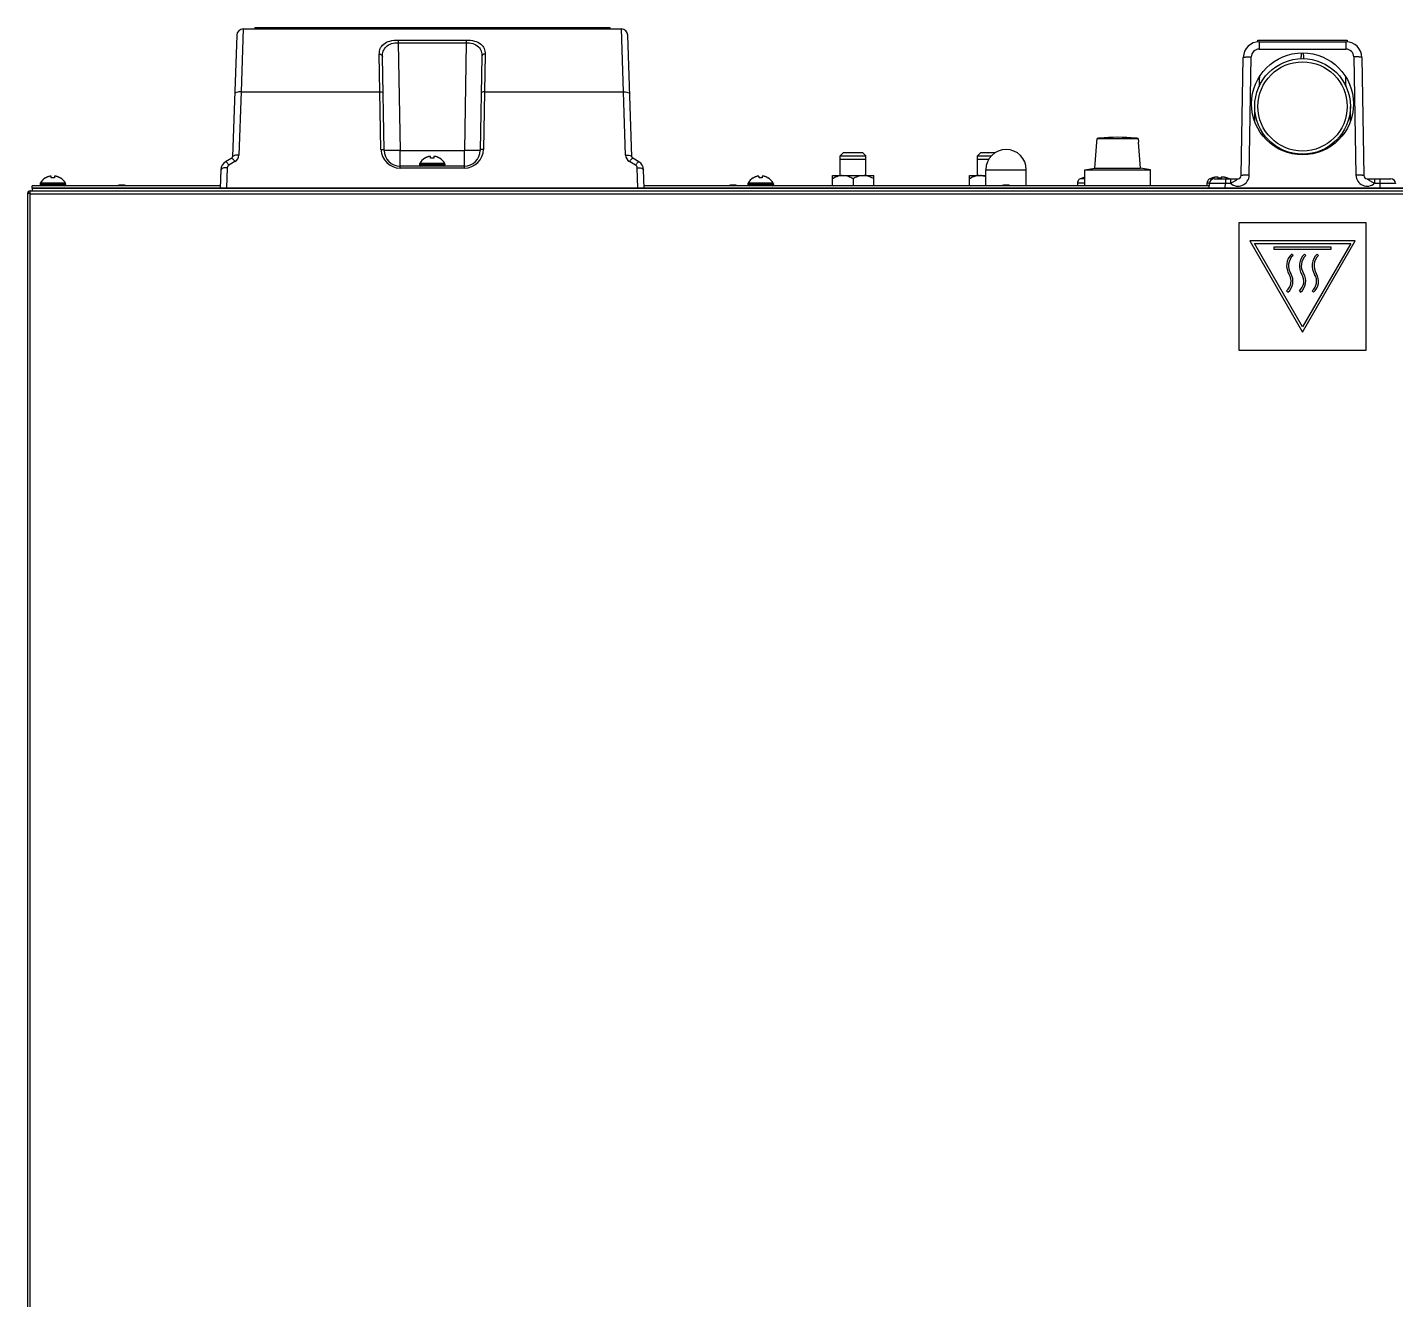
# Model space of a CAD drawing. Header units: millimetres. Extents: x 333 to 5627, y 435 to 3897.
# Drawn here: x 3178.1 to 3607.3, y 852.5 to 1251.6 of the extents above; entities that cross this region are included whole.
import ezdxf

# ---------------------------------------------------------------- set-up
doc = ezdxf.new("R2010")
doc.units = ezdxf.units.MM
doc.header["$LTSCALE"] = 330
doc.layers.get('0').update_dxf_attribs({"linetype": 'CONTINUOUS'})
doc.layers.add('ASSI', color=7, linetype='CONTINUOUS')
doc.layers.add('GEOM', color=7, linetype='CONTINUOUS')

msp = doc.modelspace()

# ---------------------------------------------------------------- linework, layer by layer
at = {"color": 7, "linetype": 'Continuous'}
for p, q in [((3564.09, 1247.64), (3592.09, 1247.64)), ((3563.09, 1222.13), (3563.09, 1226.84)), ((3593.09, 1222.13), (3593.09, 1226.84)), ((3512.94, 1207.5), (3513.51, 1215.63)), ((3513.51, 1215.63), (3513.58, 1215.63)), ((3513.58, 1215.63), (3513.67, 1216.79)), ((3513.67, 1216.79), (3526.51, 1216.79)), ((3526.51, 1216.79), (3526.59, 1215.63)), ((3526.59, 1215.63), (3526.67, 1215.63)), ((3527.24, 1207.5), (3526.67, 1215.63)), ((3302.79, 1210.58), (3302.79, 1210.61)), ((3304.59, 1210.58), (3304.59, 1211.13)), ((3305.59, 1211.13), (3305.59, 1210.58)), ((3307.39, 1210.61), (3307.39, 1210.58)), ((3433.09, 1205.14), (3433.09, 1210.34)), ((3433.09, 1210.34), (3441.09, 1210.34)), ((3441.09, 1205.14), (3441.09, 1210.34)), ((3476.09, 1205.14), (3476.09, 1210.34)), ((3476.09, 1210.34), (3479.7, 1210.34)), ((3509.76, 1206.94), (3512.94, 1207.5)), ((3509.76, 1201.94), (3509.76, 1206.94)), ((3509.76, 1206.94), (3530.42, 1206.94)), ((3512.94, 1207.5), (3527.24, 1207.5)), ((3530.42, 1206.94), (3527.24, 1207.5)), ((3530.42, 1201.94), (3530.42, 1206.94)), ((3183.79, 1204.38), (3183.79, 1204.41)), ((3185.59, 1204.38), (3185.59, 1204.93)), ((3186.59, 1204.93), (3186.59, 1204.38)), ((3188.39, 1204.41), (3188.39, 1204.38)), ((3405.79, 1204.38), (3405.79, 1204.41)), ((3407.59, 1204.38), (3407.59, 1204.93)), ((3408.59, 1204.93), (3408.59, 1204.38)), ((3410.39, 1204.41), (3410.39, 1204.38)), ((3430.59, 1201.94), (3430.59, 1205.14)), ((3430.59, 1205.14), (3443.59, 1205.14)), ((3437.09, 1204.14), (3437.09, 1202.14)), ((3443.59, 1201.94), (3443.59, 1205.14)), ((3473.59, 1201.94), (3473.59, 1205.14)), ((3473.59, 1205.14), (3478.74, 1205.14)), ((3508.95, 1204.33), (3508.95, 1204.35)), ((3549.59, 1204.33), (3549.59, 1204.35)), ((3551.59, 1204.33), (3551.59, 1204.68)), ((3552.59, 1204.68), (3552.59, 1204.33)), ((3554.59, 1204.35), (3554.59, 1204.33)), ((3178.09, 1199.54), (3178.09, 532.14)), ((3178.99, 1199.54), (3178.09, 1199.54)), ((3178.28, 1199.99), (3178.86, 1199.54)), ((3178.99, 1199.99), (3178.99, 1200.34)), ((3178.99, 1199.44), (3178.99, 1199.99)), ((3179.09, 1200.34), (3977.09, 1200.34))]:
    msp.add_line(p, q, dxfattribs=at)
at = {"color": 9, "linetype": 'Continuous'}
for p, q in [((3178.99, 532.24), (3178.99, 1199.44)), ((3178.99, 1199.44), (3977.19, 1199.44))]:
    msp.add_line(p, q, dxfattribs=at)
at = {"color": 7, "linetype": 'Continuous'}
for radius in [15, 14]:
    msp.add_circle((3578.09, 1226.84), radius, dxfattribs=at)
at = {"color": 9, "linetype": 'Continuous'}
for centre, radius, start, end in [((4300.03, 1211.61), 735.89, 178.09044, 178.32911), ((2899.95, 1212.98), 692.07, 1.66333, 1.91712)]:
    msp.add_arc(centre, radius, start, end, dxfattribs=at)
at = {"color": 7, "linetype": 'Continuous'}
for centre, radius, start, end in [((3520.01, 1157.11), 60.01, 95.3243, 96.065), ((3520.09, 1156.11), 61.03, 84.6872, 95.3128), ((3520.17, 1157.11), 60.01, 83.935, 84.6757), ((3305.29, 1206.52), 4.8, 121.3727, 149.6988), ((3305.27, 1206.53), 4.75, 118.9687, 121.5341), ((3305.27, 1206.53), 4.75, 118.0074, 118.9684), ((3305.27, 1206.54), 4.75, 116.6813, 118.0074), ((3305.27, 1206.54), 4.74, 115.5402, 116.6812), ((3305.27, 1206.54), 4.74, 114.5722, 115.5402), ((3305.27, 1206.55), 4.73, 113.3175, 114.5722), ((3305.26, 1206.55), 4.73, 112.5474, 113.3174), ((3305.26, 1206.56), 4.72, 111.0025, 112.5476), ((3305.26, 1206.56), 4.72, 110.5181, 111.0023), ((3305.25, 1206.58), 4.7, 108.4656, 110.5187), ((3305.25, 1206.59), 4.68, 107.3773, 108.465), ((3305.24, 1206.61), 4.67, 106.3949, 107.3772), ((3305.23, 1206.64), 4.64, 104.3176, 106.3964), ((3304.34, 1209.14), 2.01, 95.2585, 97.2741), ((3304.34, 1209.16), 1.98, 94.6009, 95.2558), ((3304.34, 1209.18), 1.97, 93.2167, 94.6016), ((3304.34, 1209.19), 1.96, 92.3765, 93.2159), ((3304.34, 1209.19), 1.95, 91.1545, 92.3767), ((3304.34, 1209.2), 1.95, 90.1995, 91.1541), ((3304.34, 1209.2), 1.95, 89.0741, 90.1995), ((3304.34, 1209.19), 1.95, 88.0037, 89.0738), ((3304.34, 1209.19), 1.96, 86.9771, 88.0037), ((3304.34, 1209.18), 1.97, 85.714, 86.9766), ((3304.34, 1209.17), 1.98, 84.8627, 85.7144), ((3304.33, 1209.14), 2.01, 82.7256, 84.8598), ((3305.09, 1206.83), 3.79, 92.5489, 97.5994), ((3305.09, 1206.84), 3.77, 90, 92.545), ((3305.09, 1206.84), 3.77, 87.455, 90), ((3305.09, 1206.83), 3.79, 82.4006, 87.4511), ((3305.84, 1209.14), 2.01, 95.1401, 97.2744), ((3305.84, 1209.17), 1.98, 94.2856, 95.1372), ((3305.84, 1209.18), 1.97, 93.0233, 94.286), ((3305.84, 1209.19), 1.96, 91.9964, 93.0228), ((3305.84, 1209.19), 1.95, 90.9261, 91.9964), ((3305.84, 1209.2), 1.95, 88.8459, 90.9258), ((3305.84, 1209.19), 1.96, 87.6234, 88.8455), ((3305.84, 1209.19), 1.96, 86.7841, 87.6235), ((3305.84, 1209.18), 1.97, 85.3984, 86.7833), ((3305.84, 1209.16), 1.98, 84.7442, 85.3991), ((3305.83, 1209.14), 2.01, 82.7259, 84.7415), ((3304.94, 1206.64), 4.64, 73.6036, 75.6824), ((3304.93, 1206.61), 4.67, 72.6228, 73.6051), ((3304.93, 1206.59), 4.68, 71.535, 72.6227), ((3304.92, 1206.58), 4.7, 69.4813, 71.5344), ((3304.92, 1206.56), 4.72, 68.9977, 69.4819), ((3304.92, 1206.56), 4.72, 67.4524, 68.9975), ((3304.91, 1206.55), 4.73, 66.6826, 67.4526), ((3304.91, 1206.55), 4.73, 65.4278, 66.6825), ((3304.91, 1206.54), 4.74, 64.4598, 65.4278), ((3304.91, 1206.54), 4.74, 63.3188, 64.4598), ((3304.91, 1206.54), 4.75, 61.9926, 63.3187), ((3304.9, 1206.53), 4.75, 61.0316, 61.9926), ((3304.9, 1206.53), 4.75, 58.4659, 61.0313), ((3304.89, 1206.52), 4.8, 30.3012, 58.6273), ((3186.29, 1200.32), 4.8, 121.3727, 149.6988), ((3186.29, 1199.52), 4.8, 148.1324, 149.6988), ((3186.27, 1200.33), 4.75, 118.9687, 121.5341), ((3186.27, 1200.33), 4.75, 118.0074, 118.9684), ((3186.27, 1200.34), 4.75, 116.6813, 118.0074), ((3186.27, 1200.34), 4.74, 115.5402, 116.6812), ((3186.27, 1200.34), 4.74, 114.5722, 115.5402), ((3186.27, 1200.35), 4.73, 113.3175, 114.5722), ((3186.26, 1200.35), 4.73, 112.5474, 113.3174), ((3186.26, 1200.36), 4.72, 111.0025, 112.5476), ((3186.26, 1200.36), 4.72, 110.5181, 111.0023), ((3186.25, 1200.38), 4.7, 108.4656, 110.5187), ((3186.25, 1200.39), 4.68, 107.3773, 108.465), ((3186.24, 1200.41), 4.67, 106.3949, 107.3772), ((3186.23, 1200.44), 4.64, 104.3176, 106.3964), ((3185.34, 1202.94), 2.01, 95.2585, 97.2741), ((3185.34, 1202.96), 1.98, 94.6009, 95.2558), ((3185.34, 1202.98), 1.97, 93.2167, 94.6016), ((3185.34, 1202.99), 1.96, 92.3765, 93.2159), ((3185.34, 1202.99), 1.95, 91.1545, 92.3767), ((3185.34, 1203), 1.95, 90.1995, 91.1541), ((3185.34, 1203), 1.95, 89.0741, 90.1995), ((3185.34, 1202.99), 1.95, 88.0037, 89.0738), ((3185.34, 1202.99), 1.96, 86.9771, 88.0037), ((3185.34, 1202.98), 1.97, 85.714, 86.9766), ((3185.34, 1202.97), 1.98, 84.8627, 85.7144), ((3185.33, 1202.94), 2.01, 82.7256, 84.8598), ((3186.09, 1200.63), 3.79, 92.5489, 97.5994), ((3186.09, 1200.64), 3.77, 90, 92.545), ((3186.09, 1200.64), 3.77, 87.455, 90), ((3186.09, 1200.63), 3.79, 82.4006, 87.4511), ((3186.84, 1202.94), 2.01, 95.1401, 97.2744), ((3186.84, 1202.97), 1.98, 94.2856, 95.1372), ((3186.84, 1202.98), 1.97, 93.0233, 94.286), ((3186.84, 1202.99), 1.96, 91.9964, 93.0228), ((3186.84, 1202.99), 1.95, 90.9261, 91.9964), ((3186.84, 1203), 1.95, 88.8459, 90.9258), ((3186.84, 1202.99), 1.96, 87.6234, 88.8455), ((3186.84, 1202.99), 1.96, 86.7841, 87.6235), ((3186.84, 1202.98), 1.97, 85.3984, 86.7833), ((3186.84, 1202.96), 1.98, 84.7442, 85.3991), ((3186.83, 1202.94), 2.01, 82.7259, 84.7415), ((3185.94, 1200.44), 4.64, 73.6036, 75.6824), ((3185.93, 1200.41), 4.67, 72.6228, 73.6051), ((3185.93, 1200.39), 4.68, 71.535, 72.6227), ((3185.92, 1200.38), 4.7, 69.4813, 71.5344), ((3185.92, 1200.36), 4.72, 68.9977, 69.4819), ((3185.92, 1200.36), 4.72, 67.4524, 68.9975), ((3185.91, 1200.35), 4.73, 66.6826, 67.4526), ((3185.91, 1200.35), 4.73, 65.4278, 66.6825), ((3185.91, 1200.34), 4.74, 64.4598, 65.4278), ((3185.91, 1200.34), 4.74, 63.3188, 64.4598), ((3185.91, 1200.34), 4.75, 61.9926, 63.3187), ((3185.9, 1200.33), 4.75, 61.0316, 61.9926), ((3185.9, 1200.33), 4.75, 58.4659, 61.0313), ((3185.89, 1200.32), 4.8, 30.3012, 58.6273), ((3185.89, 1199.52), 4.8, 30.3012, 31.8676), ((3408.29, 1200.32), 4.8, 121.3727, 149.6988), ((3408.27, 1200.33), 4.75, 118.9687, 121.5341), ((3408.27, 1200.33), 4.75, 118.0074, 118.9684), ((3408.27, 1200.34), 4.75, 116.6813, 118.0074), ((3408.27, 1200.34), 4.74, 115.5402, 116.6812), ((3408.27, 1200.34), 4.74, 114.5722, 115.5402), ((3408.27, 1200.35), 4.73, 113.3175, 114.5722), ((3408.26, 1200.35), 4.73, 112.5474, 113.3174), ((3408.26, 1200.36), 4.72, 111.0025, 112.5476), ((3408.26, 1200.36), 4.72, 110.5181, 111.0023), ((3408.25, 1200.38), 4.7, 108.4656, 110.5187), ((3408.25, 1200.39), 4.68, 107.3773, 108.465), ((3408.24, 1200.41), 4.67, 106.3949, 107.3772), ((3408.23, 1200.44), 4.64, 104.3176, 106.3964), ((3407.34, 1202.94), 2.01, 95.2585, 97.2741), ((3407.34, 1202.96), 1.98, 94.6009, 95.2558), ((3407.34, 1202.98), 1.97, 93.2167, 94.6016), ((3407.34, 1202.99), 1.96, 92.3765, 93.2159), ((3407.34, 1202.99), 1.95, 91.1545, 92.3767), ((3407.34, 1203), 1.95, 90.1995, 91.1541), ((3407.34, 1203), 1.95, 89.0741, 90.1995), ((3407.34, 1202.99), 1.95, 88.0037, 89.0738), ((3407.34, 1202.99), 1.96, 86.9771, 88.0037), ((3407.34, 1202.98), 1.97, 85.714, 86.9766), ((3407.34, 1202.97), 1.98, 84.8627, 85.7144), ((3407.33, 1202.94), 2.01, 82.7256, 84.8598), ((3408.09, 1200.63), 3.79, 92.5489, 97.5994), ((3408.09, 1200.64), 3.77, 90, 92.545), ((3408.09, 1200.64), 3.77, 87.455, 90), ((3408.09, 1200.63), 3.79, 82.4006, 87.4511), ((3408.84, 1202.94), 2.01, 95.1401, 97.2744), ((3408.84, 1202.97), 1.98, 94.2856, 95.1372), ((3408.84, 1202.98), 1.97, 93.0233, 94.286), ((3408.84, 1202.99), 1.96, 91.9964, 93.0228), ((3408.84, 1202.99), 1.95, 90.9261, 91.9964), ((3408.84, 1203), 1.95, 88.8459, 90.9258), ((3408.84, 1202.99), 1.96, 87.6234, 88.8455), ((3408.84, 1202.99), 1.96, 86.7841, 87.6235), ((3408.84, 1202.98), 1.97, 85.3984, 86.7833), ((3408.84, 1202.96), 1.98, 84.7442, 85.3991), ((3408.83, 1202.94), 2.01, 82.7259, 84.7415), ((3407.94, 1200.44), 4.64, 73.6036, 75.6824), ((3407.93, 1200.41), 4.67, 72.6228, 73.6051), ((3407.93, 1200.39), 4.68, 71.535, 72.6227), ((3407.92, 1200.38), 4.7, 69.4813, 71.5344), ((3407.92, 1200.36), 4.72, 68.9977, 69.4819), ((3407.92, 1200.36), 4.72, 67.4524, 68.9975), ((3407.91, 1200.35), 4.73, 66.6826, 67.4526), ((3407.91, 1200.35), 4.73, 65.4278, 66.6825), ((3407.91, 1200.34), 4.74, 64.4598, 65.4278), ((3407.91, 1200.34), 4.74, 63.3188, 64.4598), ((3407.91, 1200.34), 4.75, 61.9926, 63.3187), ((3407.9, 1200.33), 4.75, 61.0316, 61.9926), ((3407.9, 1200.33), 4.75, 58.4659, 61.0313), ((3407.89, 1200.32), 4.8, 30.3012, 58.6273), ((3435.94, 1211.39), 10.69, 239.9661, 242.3697), ((3433.85, 1200.13), 5.02, 92.7728, 98.6191), ((3431.74, 1211.39), 10.69, 297.6302, 300.0339), ((3442.44, 1211.39), 10.69, 239.9661, 242.3697), ((3440.33, 1200.13), 5.02, 81.3809, 87.2273), ((3438.24, 1211.39), 10.69, 297.6302, 300.0339), ((3478.94, 1211.39), 10.69, 239.9661, 242.3697), ((3476.85, 1200.13), 5.02, 92.7728, 98.6191), ((3511.25, 1197.74), 7, 109.1821, 114.7199), ((3511.26, 1197.72), 7.01, 107.6932, 109.259), ((3511.26, 1197.71), 7.01, 106.1338, 107.6931), ((3511.26, 1197.71), 7.02, 105.7805, 106.1338), ((3511.26, 1197.7), 7.02, 104.5748, 105.7804), ((3511.27, 1197.7), 7.03, 103.9849, 104.5749), ((3511.27, 1197.69), 7.04, 103.0108, 103.9848), ((3511.27, 1197.68), 7.04, 102.385, 103.0108), ((3551.89, 1197.74), 7, 109.1821, 114.7199), ((3551.9, 1197.72), 7.01, 107.6932, 109.259), ((3551.9, 1197.71), 7.01, 106.1338, 107.6931), ((3551.9, 1197.71), 7.02, 105.7805, 106.1338), ((3551.9, 1197.7), 7.02, 104.5748, 105.7804), ((3551.91, 1197.7), 7.03, 103.9849, 104.5749), ((3551.91, 1197.69), 7.04, 103.0108, 103.9848), ((3551.91, 1197.68), 7.04, 102.2682, 103.0108), ((3551.91, 1197.67), 7.05, 101.4386, 102.2682), ((3551.91, 1197.65), 7.07, 100.5774, 101.4385), ((3551.92, 1197.64), 7.09, 99.864, 100.5775), ((3551.92, 1197.61), 7.11, 98.8434, 99.8637), ((3551.93, 1197.59), 7.14, 98.2964, 98.8437), ((3551.93, 1197.53), 7.19, 96.7465, 98.2948), ((3551.34, 1200.48), 4.2, 91.6686, 93.3824), ((3551.34, 1200.43), 4.25, 91.1109, 91.6717), ((3551.34, 1200.41), 4.27, 89.9713, 91.1104), ((3551.34, 1200.41), 4.28, 89.1489, 89.9722), ((3551.34, 1200.43), 4.26, 88.2856, 89.1489), ((3551.34, 1200.48), 4.2, 86.6174, 88.2884), ((3552.09, 1197.18), 7.17, 91.3294, 93.9959), ((3552.09, 1197.16), 7.18, 90, 91.3303), ((3552.09, 1197.16), 7.18, 88.6697, 90), ((3552.09, 1197.18), 7.17, 86.0041, 88.6706), ((3552.84, 1200.48), 4.2, 91.7116, 93.3826), ((3552.84, 1200.43), 4.26, 90.8511, 91.7144), ((3552.84, 1200.41), 4.28, 90.0278, 90.8511), ((3552.84, 1200.41), 4.27, 88.8896, 90.0287), ((3552.84, 1200.43), 4.25, 88.3283, 88.8891), ((3552.84, 1200.48), 4.2, 86.6176, 88.3314), ((3552.24, 1197.53), 7.19, 81.7052, 83.2535), ((3552.25, 1197.59), 7.14, 81.1563, 81.7036), ((3552.26, 1197.61), 7.11, 80.1363, 81.1566), ((3552.26, 1197.64), 7.09, 79.4225, 80.136), ((3552.26, 1197.65), 7.07, 78.5614, 79.4226), ((3552.27, 1197.67), 7.05, 77.7318, 78.5614), ((3552.27, 1197.68), 7.04, 76.9892, 77.7318), ((3552.27, 1197.69), 7.04, 76.0152, 76.9892), ((3552.27, 1197.7), 7.03, 75.4251, 76.0151), ((3552.27, 1197.7), 7.02, 74.2196, 75.4252), ((3552.27, 1197.71), 7.02, 73.8662, 74.2195), ((3552.28, 1197.71), 7.01, 72.3069, 73.8662), ((3552.28, 1197.72), 7.01, 70.741, 72.3068), ((3552.29, 1197.74), 7, 66.1369, 70.8179), ((3178.99, 1199.44), 0.9, 90, 173.6203)]:
    msp.add_arc(centre, radius, start, end, dxfattribs=at)
at = {"color": 9, "linetype": 'Continuous'}
for points in [[(3577.65, 1241.82), (3577.66, 1241.99), (3577.71, 1242.6), (3577.76, 1243.2), (3577.82, 1243.62)], [(3578.53, 1241.82), (3578.52, 1241.99), (3578.47, 1242.6), (3578.41, 1243.2), (3578.36, 1243.62)]]:
    msp.add_open_spline(points, degree=3, knots=[0, 0, 0, 0, 0.294926, 1, 1, 1, 1], dxfattribs=at)
at = {"color": 7, "linetype": 'Continuous'}
for points, knots in [([(3433.1, 1205.09), (3432.88, 1205.05), (3432, 1204.86), (3431.17, 1204.47), (3430.59, 1204.14)], [0, 0, 0, 0, 0.247668, 1, 1, 1, 1]), ([(3437.09, 1204.14), (3436.62, 1204.41), (3435.66, 1204.88), (3434.6, 1205.11), (3434.07, 1205.14)], [0, 0, 0, 0, 0.504805, 1, 1, 1, 1]), ([(3440.11, 1205.14), (3439.58, 1205.11), (3438.52, 1204.88), (3437.55, 1204.41), (3437.09, 1204.14)], [0, 0, 0, 0, 0.495196, 1, 1, 1, 1]), ([(3443.59, 1204.14), (3443.39, 1204.25), (3442.6, 1204.68), (3441.74, 1204.99), (3441.08, 1205.09)], [0, 0, 0, 0, 0.253541, 1, 1, 1, 1]), ([(3476.1, 1205.09), (3475.88, 1205.05), (3475, 1204.86), (3474.17, 1204.47), (3473.59, 1204.14)], [0, 0, 0, 0, 0.247668, 1, 1, 1, 1]), ([(3478.74, 1204.78), (3478.61, 1204.83), (3478.07, 1205.01), (3477.5, 1205.12), (3477.07, 1205.14)], [0, 0, 0, 0, 0.251959, 1, 1, 1, 1]), ([(3178.99, 1199.99), (3178.99, 1200.02), (3179.01, 1200.1), (3179.02, 1200.19), (3179.04, 1200.25)], [0, 0, 0, 0, 0.299271, 1, 1, 1, 1]), ([(3179.04, 1200.25), (3179.04, 1200.27), (3179.05, 1200.3), (3179.08, 1200.34), (3179.09, 1200.34)], [0, 0, 0, 0, 0.680679, 1, 1, 1, 1])]:
    msp.add_open_spline(points, degree=3, knots=knots, dxfattribs=at)
at = {"layer": 'ASSI', "color": 7, "linetype": 'Continuous'}
for p, q in [((3433.09, 1205.14), (3433.09, 1211.29)), ((3441.09, 1205.14), (3441.09, 1211.29)), ((3476.09, 1205.14), (3476.09, 1211.29)), ((3301.09, 1208.74), (3301.09, 1208.54)), ((3309.09, 1208.74), (3309.09, 1208.54)), ((3182.09, 1202.54), (3182.09, 1202.34)), ((3190.09, 1202.54), (3190.09, 1202.34)), ((3404.09, 1202.54), (3404.09, 1202.34)), ((3412.09, 1202.54), (3412.09, 1202.34)), ((3507.45, 1202.73), (3507.45, 1201.94)), ((3508.95, 1204.35), (3508.32, 1204.09)), ((3548.09, 1202.73), (3548.09, 1201.94)), ((3549.59, 1204.35), (3548.96, 1204.09))]:
    msp.add_line(p, q, dxfattribs=at)
at = {"layer": 'ASSI', "color": 9, "linetype": 'Continuous'}
for p, q in [((3309.09, 1208.74), (3301.09, 1208.74)), ((3309.09, 1208.54), (3301.09, 1208.54)), ((3309.03, 1208.94), (3301.14, 1208.94)), ((3190.09, 1202.54), (3182.09, 1202.54)), ((3190.09, 1202.34), (3182.09, 1202.34)), ((3190.03, 1202.74), (3182.14, 1202.74)), ((3412.09, 1202.54), (3404.09, 1202.54)), ((3412.09, 1202.34), (3404.09, 1202.34)), ((3412.03, 1202.74), (3404.14, 1202.74)), ((3509.76, 1202.73), (3507.45, 1202.73)), ((3509.76, 1204.09), (3508.32, 1204.09)), ((3548.9, 1202.73), (3548.09, 1202.73)), ((3550.06, 1204.09), (3548.96, 1204.09))]:
    msp.add_line(p, q, dxfattribs=at)
at = {"layer": 'ASSI', "color": 7, "linetype": 'Continuous'}
for centre, radius, start, end in [((3305.29, 1206.52), 4.8, 121.3727, 149.6988), ((3304.89, 1206.52), 4.8, 30.3012, 58.6273), ((3301.49, 1208.74), 0.4, 149.6988, 180), ((3301.49, 1208.54), 0.4, 180, 270), ((3308.69, 1208.54), 0.4, 270, 360), ((3308.69, 1208.74), 0.4, 0, 30.3012), ((3182.49, 1202.54), 0.4, 149.6988, 180), ((3182.49, 1202.34), 0.4, 180, 270), ((3186.29, 1200.32), 4.8, 121.3727, 149.6988), ((3186.29, 1199.52), 4.8, 148.136, 149.6988), ((3185.89, 1200.32), 4.8, 30.3012, 58.6273), ((3189.69, 1202.34), 0.4, 270, 360), ((3185.89, 1199.52), 4.8, 30.3012, 31.864), ((3189.69, 1202.54), 0.4, 0, 30.3012), ((3404.49, 1202.54), 0.4, 149.6988, 180), ((3404.49, 1202.34), 0.4, 180, 270), ((3408.29, 1200.32), 4.8, 121.3727, 149.6988), ((3407.89, 1200.32), 4.8, 30.3012, 58.6273), ((3411.69, 1202.34), 0.4, 270, 360), ((3411.69, 1202.54), 0.4, 0, 30.3012), ((3508.95, 1202.73), 1.5, 114.7199, 180), ((3549.59, 1202.73), 1.5, 114.7199, 180), ((3552.29, 1197.74), 7, 66.1882, 70.8179)]:
    msp.add_arc(centre, radius, start, end, dxfattribs=at)
at = {"layer": 'GEOM', "color": 7, "linetype": 'Continuous'}
for p, q in [((3243.77, 1249.21), (3242.43, 1210.97)), ((3245.77, 1251.14), (3364.41, 1251.14)), ((3249.4, 1251.64), (3249.4, 1251.14)), ((3249.4, 1251.64), (3360.78, 1251.64)), ((3360.78, 1251.64), (3360.78, 1251.14)), ((3367.74, 1210.97), (3366.41, 1249.21)), ((3564.09, 1247.12), (3564.09, 1247.64)), ((3564.5, 1247.14), (3591.67, 1247.14)), ((3592.09, 1247.64), (3592.09, 1247.12)), ((3290, 1213.05), (3289.49, 1242.52)), ((3320.69, 1242.52), (3320.17, 1213.05)), ((3558.86, 1205.12), (3559.5, 1242.22)), ((3596.67, 1242.22), (3597.32, 1205.12)), ((3242.18, 1210.56), (3240.29, 1209.46)), ((3369.89, 1209.46), (3367.99, 1210.56)), ((3434.14, 1212.34), (3433.09, 1211.29)), ((3433.09, 1211.29), (3441.09, 1211.29)), ((3434.14, 1212.34), (3440.04, 1212.34)), ((3440.04, 1212.34), (3441.09, 1211.29)), ((3477.14, 1212.34), (3476.09, 1211.29)), ((3476.09, 1211.29), (3480.43, 1211.29)), ((3477.14, 1212.34), (3481.67, 1212.34)), ((3238.79, 1206.97), (3238.59, 1201.14)), ((3315.17, 1208.14), (3295, 1208.14)), ((3371.59, 1201.14), (3371.38, 1206.97)), ((3478.74, 1201.94), (3478.74, 1206.99)), ((3491.44, 1201.94), (3491.44, 1206.99)), ((3179.59, 1201.15), (3179.59, 1201.94)), ((3238.62, 1201.94), (3179.59, 1201.94)), ((3548.87, 1201.94), (3371.56, 1201.94)), ((3548.84, 1201.14), (3548.89, 1202.69)), ((3550.39, 1204.14), (3557.86, 1204.14)), ((3598.32, 1204.14), (3605.78, 1204.14)), ((3179.59, 1201.14), (3179.59, 1200.34)), ((3976.59, 1201.14), (3179.59, 1201.14)), ((3558.09, 1190.34), (3558.09, 1150.34)), ((3598.09, 1190.34), (3558.09, 1190.34)), ((3598.09, 1150.34), (3598.09, 1190.34)), ((3561.59, 1184.63), (3578.09, 1156.05)), ((3594.59, 1184.63), (3561.59, 1184.63)), ((3578.09, 1156.05), (3594.59, 1184.63)), ((3578.09, 1157.65), (3562.97, 1183.83)), ((3562.97, 1183.83), (3593.2, 1183.83)), ((3569.09, 1182.63), (3569.09, 1182.03)), ((3587.09, 1182.63), (3569.09, 1182.63)), ((3569.09, 1182.03), (3587.09, 1182.03)), ((3575.09, 1180.09), (3574.67, 1180.53)), ((3593.2, 1183.83), (3578.09, 1157.65)), ((3579.09, 1180.09), (3578.67, 1180.53)), ((3583.09, 1180.09), (3582.67, 1180.53)), ((3587.09, 1182.03), (3587.09, 1182.63)), ((3573.09, 1168.99), (3573.47, 1168.53)), ((3577.09, 1168.99), (3577.47, 1168.53)), ((3581.09, 1168.99), (3581.47, 1168.53)), ((3558.09, 1150.34), (3598.09, 1150.34))]:
    msp.add_line(p, q, dxfattribs=at)
at = {"layer": 'GEOM', "color": 9, "linetype": 'Continuous'}
for p, q in [((3245.77, 1251.14), (3245.12, 1231.4)), ((3365.05, 1231.4), (3364.41, 1251.14)), ((3294.41, 1247.67), (3294.41, 1246.8)), ((3294.41, 1247.67), (3315.76, 1247.67)), ((3294.41, 1246.8), (3295, 1213.05)), ((3294.41, 1246.8), (3315.76, 1246.8)), ((3315.76, 1246.8), (3315.17, 1213.05)), ((3315.76, 1247.67), (3315.76, 1246.8)), ((3564.5, 1247.14), (3564.5, 1244.81)), ((3564.5, 1244.81), (3591.67, 1244.81)), ((3591.67, 1247.14), (3591.67, 1244.81)), ((3288.69, 1231.4), (3288.49, 1243.24)), ((3321.69, 1243.24), (3321.49, 1231.4)), ((3561.35, 1205.25), (3562, 1242.35)), ((3594.17, 1242.35), (3594.82, 1205.25)), ((3245.12, 1231.4), (3244.43, 1211.59)), ((3245.12, 1231.4), (3288.69, 1231.4)), ((3289, 1213.37), (3288.69, 1231.4)), ((3321.49, 1231.4), (3321.17, 1213.37)), ((3321.49, 1231.4), (3365.05, 1231.4)), ((3365.75, 1211.59), (3365.05, 1231.4)), ((3295, 1207.48), (3295, 1213.05)), ((3295, 1213.05), (3315.17, 1213.05)), ((3315.17, 1207.48), (3315.17, 1213.05)), ((3240.79, 1207.58), (3240.57, 1201.14)), ((3243.18, 1209.51), (3241.29, 1208.42)), ((3315.17, 1207.48), (3295, 1207.48)), ((3368.89, 1208.42), (3366.99, 1209.51)), ((3369.61, 1201.14), (3369.39, 1207.58)), ((3478.74, 1206.99), (3491.44, 1206.99)), ((3238.62, 1201.92), (3179.59, 1201.92)), ((3548.87, 1201.92), (3371.56, 1201.92)), ((3553.83, 1201.14), (3553.89, 1202.74)), ((3553.89, 1204.14), (3553.89, 1202.74)), ((3553.89, 1202.74), (3555.48, 1202.74)), ((3555.48, 1204.14), (3555.48, 1202.74)), ((3600.7, 1204.14), (3600.7, 1202.74)), ((3600.7, 1202.74), (3602.29, 1202.74)), ((3602.29, 1204.14), (3602.29, 1202.74)), ((3602.29, 1202.74), (3602.35, 1201.14)), ((3238.59, 1201.15), (3179.59, 1201.15)), ((3976.59, 1201.06), (3179.59, 1201.06)), ((3548.84, 1201.15), (3371.59, 1201.15))]:
    msp.add_line(p, q, dxfattribs=at)
at = {"layer": 'GEOM', "color": 7, "linetype": 'Continuous'}
msp.add_circle((3578.09, 1227.64), 16, dxfattribs=at)
for centre, radius, start, end in [((3245.77, 1249.14), 2, 90, 177.9996), ((3364.41, 1249.14), 2, 2.0016, 90.0001), ((3564.5, 1242.14), 5, 89.9991, 179.0008), ((3591.67, 1242.14), 5, 0.9991, 90.0009), ((3241.93, 1210.99), 0.5, 300, 358), ((3295, 1213.14), 5, 181, 270), ((3315.17, 1213.14), 5, 270, 359), ((3368.24, 1210.99), 0.5, 182, 240), ((3485.09, 1206.99), 6.35, 0, 180), ((3241.79, 1206.87), 3, 120, 178), ((3368.39, 1206.87), 3, 2, 60), ((3207.7, 1195.36), 6.78, 76.1403, 103.8597), ((3399.47, 1195.36), 6.78, 76.1403, 103.8597), ((3485.09, 1195.36), 6.78, 76.1403, 103.8597), ((3550.39, 1202.64), 1.5, 90.0001, 178), ((3557.86, 1205.14), 1, 270, 359.0005), ((3598.32, 1205.14), 1, 180.9995, 270), ((3605.78, 1202.64), 1.5, 2, 90), ((3578.21, 1176.82), 5.12, 133.654, 212.3119), ((3582.21, 1176.82), 5.12, 133.654, 212.3119), ((3586.21, 1176.82), 5.12, 133.654, 212.3119), ((3578.21, 1176.82), 4.52, 133.654, 212.3119), ((3582.21, 1176.82), 4.52, 133.654, 212.3119), ((3586.21, 1176.82), 4.52, 133.654, 212.3119), ((3570.57, 1171.99), 3.92, 310.0089, 32.3119), ((3570.57, 1171.99), 4.52, 310.0089, 32.3119), ((3574.57, 1171.99), 3.92, 310.0089, 32.3119), ((3574.57, 1171.99), 4.52, 310.0089, 32.3119), ((3578.57, 1171.99), 3.92, 310.0089, 32.3119), ((3578.57, 1171.99), 4.52, 310.0089, 32.3119)]:
    msp.add_arc(centre, radius, start, end, dxfattribs=at)
at = {"layer": 'GEOM', "color": 9, "linetype": 'Continuous'}
for centre, radius, start, end in [((3564.5, 1242.31), 2.5, 90, 179), ((3591.67, 1242.31), 2.5, 1, 90), ((3241.93, 1211.67), 2.5, 300.0017, 357.9983), ((3295, 1213.48), 6, 181.0005, 269.9995), ((3315.17, 1213.48), 6, 270.0005, 358.9995), ((3368.24, 1211.67), 2.5, 182.0017, 239.9983), ((3557.86, 1205.31), 3.5, 227.241, 359.0002), ((3598.32, 1205.31), 3.5, 180.9998, 312.759)]:
    msp.add_arc(centre, radius, start, end, dxfattribs=at)
for points, knots in [([(3288.49, 1243.24), (3288.48, 1243.83), (3288.64, 1245.04), (3289.87, 1246.61), (3291.94, 1247.49), (3293.54, 1247.67), (3294.41, 1247.67)], [0, 0, 0, 0, 0.210334, 0.424703, 0.685975, 1, 1, 1, 1]), ([(3289.49, 1242.52), (3289.48, 1243.07), (3289.59, 1244.18), (3290.94, 1246.34), (3293.07, 1246.81), (3294.41, 1246.8)], [0, 0, 0, 0, 0.224959, 0.44754, 1, 1, 1, 1]), ([(3315.76, 1247.67), (3316.63, 1247.67), (3318.23, 1247.49), (3320.31, 1246.61), (3321.53, 1245.04), (3321.7, 1243.83), (3321.69, 1243.24)], [0, 0, 0, 0, 0.313994, 0.575271, 0.789655, 1, 1, 1, 1]), ([(3315.76, 1246.8), (3317.11, 1246.81), (3319.24, 1246.34), (3320.58, 1244.18), (3320.7, 1243.07), (3320.69, 1242.52)], [0, 0, 0, 0, 0.552432, 0.77503, 1, 1, 1, 1]), ([(3288.49, 1243.24), (3288.73, 1243.25), (3289.19, 1243.15), (3289.48, 1242.72), (3289.49, 1242.52)], [0, 0, 0, 0, 0.552743, 1, 1, 1, 1]), ([(3321.69, 1243.24), (3321.44, 1243.25), (3320.98, 1243.15), (3320.69, 1242.72), (3320.69, 1242.52)], [0, 0, 0, 0, 0.552741, 1, 1, 1, 1]), ([(3559.5, 1242.22), (3559.5, 1242.24), (3559.59, 1242.27), (3559.72, 1242.29), (3559.95, 1242.32), (3560.26, 1242.34), (3560.63, 1242.35), (3561.22, 1242.36), (3561.68, 1242.36), (3562, 1242.35)], [0, 0, 0, 0, 0.023369, 0.081312, 0.173793, 0.297655, 0.448298, 0.620026, 1, 1, 1, 1]), ([(3596.67, 1242.22), (3596.67, 1242.24), (3596.58, 1242.27), (3596.46, 1242.29), (3596.22, 1242.32), (3595.92, 1242.34), (3595.54, 1242.35), (3594.96, 1242.36), (3594.49, 1242.36), (3594.17, 1242.35)], [0, 0, 0, 0, 0.023369, 0.081312, 0.173793, 0.297655, 0.448298, 0.620026, 1, 1, 1, 1]), ([(3245.12, 1231.4), (3244.65, 1231.41), (3244.02, 1231.4), (3243.13, 1231.03), (3243.12, 1230.78)], [0, 0, 0, 0, 0.652971, 1, 1, 1, 1]), ([(3288.69, 1231.4), (3288.92, 1231.4), (3289.24, 1231.39), (3289.69, 1231.2), (3289.69, 1231.07)], [0, 0, 0, 0, 0.652877, 1, 1, 1, 1]), ([(3321.49, 1231.4), (3321.25, 1231.4), (3320.93, 1231.39), (3320.49, 1231.2), (3320.49, 1231.07)], [0, 0, 0, 0, 0.652877, 1, 1, 1, 1]), ([(3365.05, 1231.4), (3365.53, 1231.41), (3366.16, 1231.4), (3367.04, 1231.03), (3367.05, 1230.78)], [0, 0, 0, 0, 0.652971, 1, 1, 1, 1]), ([(3243.18, 1209.51), (3242.99, 1209.79), (3242.72, 1210.17), (3242.39, 1210.5), (3242.23, 1210.58), (3242.18, 1210.56)], [0, 0, 0, 0, 0.69188, 0.898852, 1, 1, 1, 1]), ([(3244.43, 1211.59), (3243.96, 1211.6), (3243.33, 1211.58), (3242.44, 1211.22), (3242.43, 1210.97)], [0, 0, 0, 0, 0.652971, 1, 1, 1, 1]), ([(3289, 1213.37), (3289.24, 1213.38), (3289.56, 1213.36), (3290, 1213.17), (3290, 1213.05)], [0, 0, 0, 0, 0.652877, 1, 1, 1, 1]), ([(3295, 1213.05), (3294.36, 1213.04), (3293.44, 1213.02), (3292.26, 1213.02), (3291.51, 1213.01), (3290.91, 1213.02), (3290.42, 1213), (3290.2, 1213.06), (3290, 1213.02), (3290, 1213.05)], [0, 0, 0, 0, 0.382553, 0.555324, 0.706809, 0.831128, 0.923525, 0.980494, 1, 1, 1, 1]), ([(3320.17, 1213.05), (3320.17, 1213.02), (3319.97, 1213.06), (3319.76, 1213), (3319.27, 1213.02), (3318.67, 1213.01), (3317.91, 1213.02), (3316.74, 1213.02), (3315.81, 1213.04), (3315.17, 1213.05)], [0, 0, 0, 0, 0.01951, 0.076485, 0.168887, 0.293209, 0.444699, 0.617473, 1, 1, 1, 1]), ([(3321.17, 1213.37), (3320.94, 1213.38), (3320.62, 1213.36), (3320.18, 1213.17), (3320.17, 1213.05)], [0, 0, 0, 0, 0.652877, 1, 1, 1, 1]), ([(3365.75, 1211.59), (3366.22, 1211.6), (3366.85, 1211.58), (3367.74, 1211.22), (3367.74, 1210.97)], [0, 0, 0, 0, 0.652971, 1, 1, 1, 1]), ([(3366.99, 1209.51), (3367.18, 1209.79), (3367.46, 1210.17), (3367.78, 1210.5), (3367.95, 1210.58), (3367.99, 1210.56)], [0, 0, 0, 0, 0.69188, 0.898852, 1, 1, 1, 1]), ([(3240.79, 1207.58), (3240.32, 1207.6), (3239.69, 1207.58), (3238.8, 1207.22), (3238.79, 1206.97)], [0, 0, 0, 0, 0.652971, 1, 1, 1, 1]), ([(3241.29, 1208.42), (3241.1, 1208.7), (3240.83, 1209.07), (3240.5, 1209.41), (3240.33, 1209.49), (3240.29, 1209.46)], [0, 0, 0, 0, 0.691878, 0.89885, 1, 1, 1, 1]), ([(3368.89, 1208.42), (3369.07, 1208.7), (3369.35, 1209.07), (3369.67, 1209.41), (3369.84, 1209.49), (3369.89, 1209.46)], [0, 0, 0, 0, 0.69188, 0.898852, 1, 1, 1, 1]), ([(3369.39, 1207.58), (3369.86, 1207.6), (3370.49, 1207.58), (3371.38, 1207.22), (3371.38, 1206.97)], [0, 0, 0, 0, 0.652971, 1, 1, 1, 1]), ([(3548.89, 1202.69), (3548.89, 1202.7), (3548.94, 1202.7), (3549, 1202.71), (3549.13, 1202.72), (3549.29, 1202.73), (3549.5, 1202.73), (3549.86, 1202.74), (3550.4, 1202.75), (3551.15, 1202.75), (3552, 1202.75), (3552.92, 1202.75), (3553.56, 1202.74), (3553.89, 1202.74)], [0, 0, 0, 0, 0.005263, 0.019806, 0.043707, 0.076776, 0.118712, 0.16912, 0.29336, 0.444761, 0.61752, 0.804998, 1, 1, 1, 1]), ([(3555.48, 1202.74), (3555.78, 1202.87), (3556.32, 1203.14), (3557.01, 1203.56), (3557.45, 1203.91), (3557.7, 1204.09), (3557.81, 1204.14), (3557.86, 1204.14)], [0, 0, 0, 0, 0.351719, 0.658056, 0.879642, 0.950801, 1, 1, 1, 1]), ([(3561.35, 1205.25), (3561.04, 1205.26), (3560.57, 1205.26), (3559.99, 1205.25), (3559.61, 1205.23), (3559.31, 1205.21), (3559.07, 1205.19), (3558.94, 1205.16), (3558.86, 1205.14), (3558.86, 1205.12)], [0, 0, 0, 0, 0.379975, 0.551703, 0.702346, 0.826208, 0.918687, 0.97663, 1, 1, 1, 1]), ([(3597.32, 1205.12), (3597.32, 1205.14), (3597.23, 1205.16), (3597.11, 1205.19), (3596.87, 1205.21), (3596.57, 1205.23), (3596.19, 1205.25), (3595.6, 1205.26), (3595.14, 1205.26), (3594.82, 1205.25)], [0, 0, 0, 0, 0.02337, 0.081313, 0.173792, 0.297654, 0.448297, 0.620025, 1, 1, 1, 1]), ([(3598.32, 1204.14), (3598.37, 1204.14), (3598.47, 1204.09), (3598.73, 1203.91), (3599.16, 1203.56), (3599.85, 1203.14), (3600.4, 1202.87), (3600.7, 1202.74)], [0, 0, 0, 0, 0.049202, 0.120365, 0.341959, 0.648291, 1, 1, 1, 1]), ([(3602.29, 1202.74), (3602.62, 1202.74), (3603.25, 1202.75), (3604.18, 1202.75), (3605.03, 1202.75), (3605.78, 1202.75), (3606.32, 1202.74), (3606.68, 1202.73), (3606.89, 1202.73), (3607.05, 1202.72), (3607.18, 1202.71), (3607.24, 1202.7), (3607.28, 1202.7), (3607.28, 1202.69)], [0, 0, 0, 0, 0.195002, 0.38248, 0.555239, 0.70664, 0.83088, 0.881288, 0.923224, 0.956293, 0.980194, 0.994737, 1, 1, 1, 1])]:
    msp.add_open_spline(points, degree=3, knots=knots, dxfattribs=at)
for points in [[(3241.29, 1208.42), (3241.01, 1208.25), (3240.8, 1207.91), (3240.79, 1207.58)], [(3369.39, 1207.58), (3369.37, 1207.91), (3369.17, 1208.25), (3368.89, 1208.42)]]:
    msp.add_open_spline(points, degree=3, dxfattribs=at)

doc.saveas('drawing.dxf')
